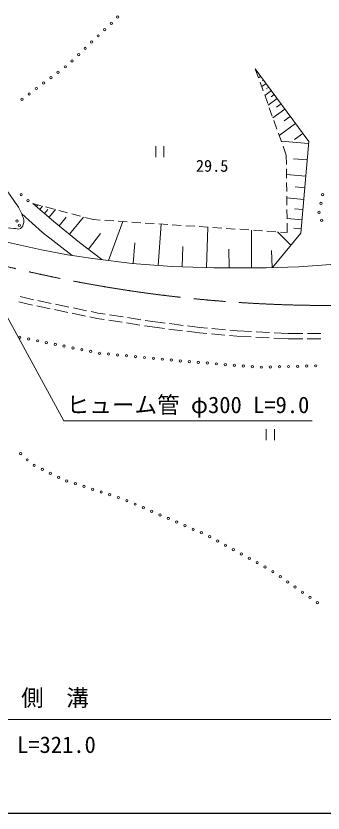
# Model space of a CAD drawing. Units: millimetres, scale not verified. Extents: x 40000 to 680000, y 20000 to 380000.
# Drawn here: x 271986 to 306004, y 205000 to 293164 of the extents above; entities that cross this region are included whole.
import ezdxf
from ezdxf.enums import TextEntityAlignment as Align

# ---------------------------------------------------------------- set-up
doc = ezdxf.new("R2010")
doc.units = ezdxf.units.MM
doc.header["$LTSCALE"] = 1000
doc.linetypes.add('CHAIN', pattern=[18.5, 12, -1.5, 3.5, -1.5])
for name, color, linetype, lineweight in [('M-BMK', 2, 'CHAIN', 13), ('M-STR-HTXT', 7, 'Continuous', 13), ('M-TTL-BAND', 7, 'Continuous', 25), ('M-WORK', 1, 'Continuous', 13)]:
    doc.layers.add(name, color=color, linetype=linetype, lineweight=lineweight)
doc.styles.add('ＭＳ ゴシック', font='')
doc.styles.get('ＭＳ ゴシック').set_extended_font_data('MS Gothic')

msp = doc.modelspace()

# ---------------------------------------------------------------- linework, layer by layer
at = {"layer": 'M-BMK'}
msp.add_arc((306666, 411141), 150000, 252.05186, 279.88688, dxfattribs=at)
at = {"layer": 'M-STR-HTXT'}
msp.add_line((115422, 215350), (437617, 215350), dxfattribs=at)
msp.add_lwpolyline([(268447, 264557), (277300, 248398), (304800, 248398)], dxfattribs=at)
at = {"layer": 'M-TTL-BAND'}
msp.add_line((40000, 205000), (579000, 205000), dxfattribs=at)
at = {"layer": 'M-WORK'}
for p, q in [((298500, 287316), (298863, 286305)), ((299093, 286511), (298853, 286334)), ((299032, 285834), (299370, 284893)), ((299686, 285706), (299206, 285351)), ((299390, 286108), (299270, 286020)), ((300280, 284901), (299558, 284369)), ((299983, 285303), (299743, 285126)), ((299539, 284422), (299877, 283481)), ((300918, 284035), (299938, 283313)), ((300599, 284468), (300238, 284202)), ((300046, 283011), (300384, 282069)), ((301351, 283447), (300861, 283086)), ((301784, 282859), (300453, 281878)), ((300553, 281599), (300891, 280658)), ((302961, 281262), (301153, 279929)), ((302373, 282060), (301707, 281570)), ((301060, 280187), (301398, 279246)), ((303761, 280177), (302856, 279511)), ((287471, 278755), (287471, 277555)), ((288371, 277555), (288371, 278755)), ((304389, 279044), (301379, 279299)), ((301567, 278775), (301930, 277764)), ((301930, 277764), (301943, 276739)), ((304236, 277237), (302731, 277365)), ((301949, 276239), (301961, 275239)), ((304082, 275431), (301957, 275612)), ((301968, 274739), (301980, 273740)), ((303974, 274156), (302911, 274246)), ((301986, 273240), (301998, 272240)), ((303866, 272880), (301989, 273040)), ((274790, 272169), (273855, 272417)), ((274243, 272087), (274399, 272270)), ((274624, 271763), (274936, 272130)), ((275139, 271327), (275503, 271755)), ((276240, 271784), (275273, 272041)), ((275653, 270890), (276381, 271747)), ((277690, 271400), (276723, 271656)), ((302005, 271740), (302017, 270740)), ((303770, 271754), (302832, 271834)), ((276786, 269941), (277562, 270898)), ((277935, 269010), (279486, 270924)), ((279140, 271016), (278173, 271272)), ((280557, 270640), (279623, 270888)), ((303675, 270628), (302017, 270769)), ((281319, 270589), (280557, 270640)), ((282815, 270490), (281817, 270556)), ((282255, 266115), (283835, 270422)), ((284312, 270391), (283314, 270457)), ((285809, 270292), (284811, 270358)), ((287305, 270192), (286308, 270258)), ((287725, 265572), (288067, 270142)), ((288802, 270093), (287804, 270159)), ((290299, 269994), (289301, 270060)), ((291796, 269894), (290798, 269961)), ((293292, 269795), (292294, 269861)), ((293091, 265323), (293249, 269798)), ((302023, 270240), (302036, 269215)), ((280009, 267367), (281355, 269114)), ((294789, 269696), (293791, 269762)), ((296286, 269596), (295288, 269663)), ((297782, 269497), (296785, 269563)), ((298091, 265311), (298074, 269478)), ((299279, 269398), (298281, 269464)), ((300776, 269299), (299778, 269365)), ((302445, 267803), (300941, 269288)), ((302036, 269215), (301275, 269266)), ((303590, 269633), (302761, 269703)), ((284983, 265778), (285154, 268062)), ((290406, 265418), (290485, 267655)), ((295591, 265301), (295582, 267384)), ((300350, 265334), (300301, 267216)), ((272449, 262135), (273198, 261932)), ((273198, 261932), (273939, 261778)), ((272301, 261554), (273059, 261349)), ((273059, 261349), (273816, 261191)), ((274306, 261090), (275774, 260784)), ((274429, 261677), (275897, 261372)), ((276387, 261270), (277855, 260965)), ((276264, 260683), (277732, 260378)), ((278222, 260276), (279691, 259971)), ((278345, 260863), (279814, 260558)), ((280303, 260456), (281044, 260302)), ((281044, 260302), (281869, 260175)), ((282363, 260099), (283846, 259871)), ((280180, 259869), (280937, 259712)), ((280937, 259712), (281774, 259583)), ((282268, 259507), (283751, 259279)), ((284245, 259203), (285728, 258975)), ((284340, 259795), (285823, 259567)), ((286317, 259491), (287142, 259364)), ((287142, 259364), (288517, 259192)), ((286222, 258899), (287059, 258770)), ((287059, 258770), (288443, 258596)), ((288939, 258534), (290428, 258347)), ((289013, 259129), (290501, 258942)), ((290997, 258880), (292372, 258707)), ((292372, 258707), (293191, 258633)), ((293689, 258588), (295183, 258452)), ((295681, 258407), (296500, 258332)), ((296500, 258332), (298078, 258254)), ((290924, 258285), (292308, 258111)), ((292308, 258111), (293138, 258035)), ((293636, 257990), (295130, 257854)), ((295628, 257809), (296458, 257734)), ((296458, 257734), (298049, 257654)), ((298548, 257629), (300046, 257555)), ((298577, 258229), (300076, 258154)), ((300546, 257530), (302137, 257451)), ((300575, 258129), (302153, 258051)), ((302137, 257451), (303759, 257444)), ((302153, 258051), (303764, 258044)), ((304259, 257442), (305759, 257436)), ((304264, 258042), (305764, 258036)), ((299714, 247461), (299714, 246261)), ((300614, 246261), (300614, 247461))]:
    msp.add_line(p, q, dxfattribs=at)
for points in [[(300415, 265336), (303549, 269145), (304411, 279295), (298500, 287316)], [(160837, 271614), (234220, 275519), (237533, 275661), (240676, 275614), (244475, 275356), (248181, 274793), (251160, 274254), (255499, 273175), (261175, 271322), (268774, 268742), (271495, 268038), (274802, 267288), (277687, 266725), (280759, 266303), (284864, 265787), (289250, 265458), (293917, 265294), (299710, 265318), (303322, 265411), (312452, 266086)], [(273855, 272417), (276424, 270235), (279027, 268124), (281514, 266208)], [(272623, 271285), (274946, 269215), (278204, 266654)]]:
    msp.add_lwpolyline(points, dxfattribs=at)
for centre in [(283263, 293039), (282541, 292347), (281097, 290963), (281819, 291655), (280375, 290271), (279653, 289579), (278209, 288195), (278931, 288887), (277460, 287536), (276659, 286937), (275057, 285739), (275858, 286338), (274257, 285140), (272655, 283942), (273456, 284541), (272570, 273398), (305960, 273407), (273320, 272737), (305760, 272427), (305561, 271448), (305850, 270559), (272118, 270481), (272370, 270007), (272421, 257625), (273402, 257429), (274382, 257233), (275363, 257037), (276343, 256841), (277324, 256644), (278305, 256448), (279285, 256252), (280266, 256056), (281246, 255860), (282242, 255765), (283237, 255671), (284233, 255577), (285228, 255483), (286224, 255389), (287220, 255295), (288215, 255201), (289211, 255107), (290206, 255013), (291203, 254928), (292199, 254847), (293196, 254767), (294193, 254686), (295190, 254605), (296186, 254525), (297183, 254444), (298180, 254364), (299178, 254317), (300177, 254342), (301177, 254367), (302177, 254392), (303176, 254417), (304176, 254442), (305176, 254467), (272518, 244764), (273233, 244065), (274005, 243447), (274906, 243014), (275807, 242580), (276708, 242146), (277618, 241734), (278570, 241429), (279522, 241123), (280475, 240818), (281427, 240513), (282379, 240207), (283331, 239902), (284271, 239563), (285189, 239167), (286108, 238771), (287026, 238375), (287944, 237979), (288862, 237583), (289780, 237187), (290699, 236791), (291617, 236395), (292535, 235999), (293440, 235576), (294318, 235097), (295196, 234618), (296074, 234139), (296952, 233660), (297830, 233182), (298708, 232703), (299585, 232224), (300441, 231708), (301261, 231136), (302081, 230564), (302901, 229992), (303722, 229420), (304542, 228848), (305362, 228276)]:
    msp.add_circle(centre, 125, dxfattribs=at)
msp.add_open_spline([(269104, 270229), (270298, 269892), (270697, 269704), (271755, 269667), (272039, 269656), (272248, 269506), (272482, 269667), (272719, 269829), (272793, 270019), (272857, 270300), (272945, 270685), (272763, 270915), (272623, 271285), (272324, 272069), (271963, 272417), (271497, 273114), (270879, 274039), (270451, 274499), (269785, 275389), (269086, 276322), (268631, 276800), (268002, 277782), (267710, 278237), (267468, 278474), (267345, 279001), (267216, 279559), (267310, 279928), (267533, 280456), (267786, 281052), (268050, 281328), (268448, 281839), (269246, 282865), (269763, 283134), (270981, 283997)], degree=3, knots=[0, 0, 0, 0, 1, 1, 1, 2, 2, 2, 3, 3, 3, 4, 4, 4, 5, 5, 5, 6, 6, 6, 7, 7, 7, 8, 8, 8, 9, 9, 9, 10, 10, 10, 11, 11, 11, 11], dxfattribs=at)

# ---------------------------------------------------------------- texts
at = {"layer": 'M-STR-HTXT', "style": 'ＭＳ ゴシック'}
for s, p in [('ヒューム管 φ300 L=9.0', (291050, 250148)), ('側\u3000溝', (276312, 217745))]:
    msp.add_text(s, height=1833, dxfattribs=at).set_placement(p, align=Align.MIDDLE_CENTER)
msp.add_text('L=321.0', height=1833, dxfattribs=at).set_placement((276470, 211095), align=Align.BOTTOM_CENTER)
at = {"layer": 'M-WORK', "style": 'ＭＳ ゴシック'}
msp.add_text('29.5', height=1320, dxfattribs=at).set_placement((293719, 276588), align=Align.MIDDLE_CENTER)

doc.saveas('drawing.dxf')
